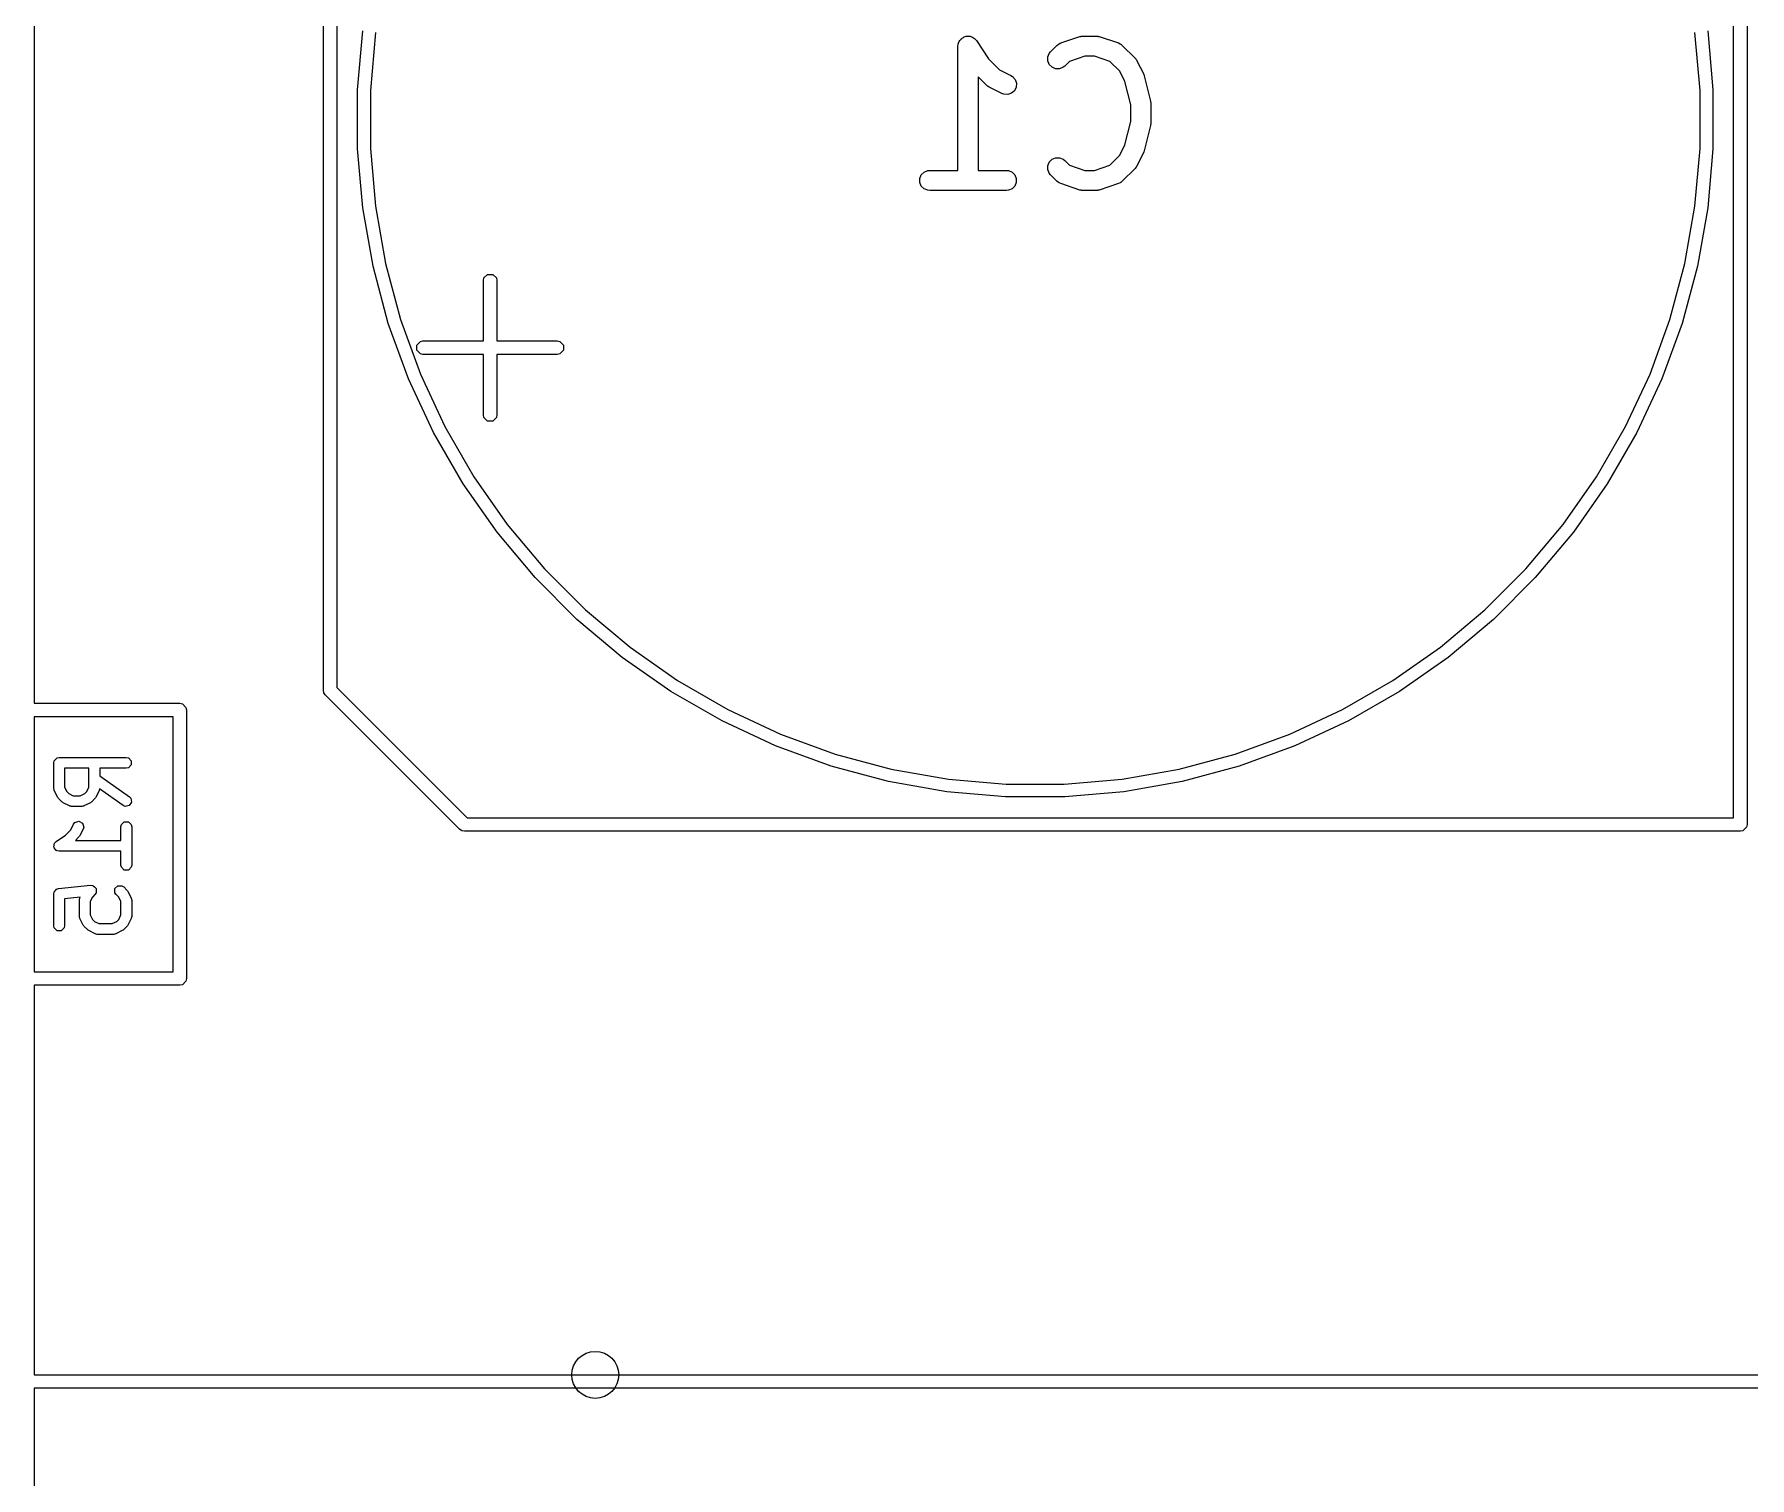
# Model space of a CAD drawing. Extents: x 4.21 to 7.42, y -5.27 to -2.46.
# Drawn here: x 5.817 to 6.32, y -3.893 to -3.47 of the extents above; entities that cross this region are included whole.
import ezdxf

# ---------------------------------------------------------------- set-up
doc = ezdxf.new("R2010")
doc.units = 0
doc.header["$MEASUREMENT"] = 0
doc.layers.add('BLACK', color=7, linetype='CONTINUOUS')

msp = doc.modelspace()

# ---------------------------------------------------------------- linework, layer by layer
at = {"layer": 'BLACK', "linetype": 'CONTINUOUS'}
for p, q in [((6.31892, -3.28823), (6.31892, -3.70161)), ((6.31498, -3.69965), (6.31498, -3.2902)), ((5.90159, -3.66224), (5.90159, -3.3276)), ((5.90553, -3.32841), (5.90553, -3.66143)), ((5.81687, -3.37656), (5.81687, -3.66608)), ((5.91163, -3.48625), (5.91314, -3.46897)), ((6.30737, -3.46897), (6.30889, -3.48625)), ((5.91686, -3.46946), (5.91537, -3.48641)), ((6.08762, -3.47345), (6.08767, -3.47288)), ((6.08762, -3.47346), (6.08762, -3.47345)), ((6.08762, -3.47345), (6.08762, -3.47345)), ((6.08762, -3.50987), (6.08762, -3.47346)), ((6.08762, -3.47346), (6.08762, -3.47346)), ((6.08767, -3.47288), (6.08779, -3.47261)), ((6.08779, -3.47261), (6.08784, -3.47232)), ((6.08784, -3.47232), (6.088, -3.47208)), ((6.088, -3.47208), (6.08812, -3.47182)), ((6.08812, -3.47182), (6.08832, -3.47161)), ((6.08832, -3.47161), (6.08849, -3.47137)), ((6.08849, -3.47137), (6.08873, -3.47121)), ((6.08873, -3.47121), (6.08893, -3.471)), ((6.08893, -3.471), (6.0892, -3.47089)), ((6.0892, -3.47089), (6.08944, -3.47073)), ((6.08944, -3.47073), (6.08973, -3.47067)), ((6.08973, -3.47067), (6.08999, -3.47056)), ((6.08999, -3.47056), (6.09029, -3.47056)), ((6.09029, -3.47056), (6.09057, -3.4705)), ((6.09057, -3.4705), (6.09086, -3.47056)), ((6.09086, -3.47056), (6.09115, -3.47056)), ((6.09115, -3.47056), (6.09142, -3.47067)), ((6.09142, -3.47067), (6.0917, -3.47073)), ((6.0917, -3.47073), (6.09194, -3.47089)), ((6.09194, -3.47089), (6.09221, -3.471)), ((6.09221, -3.471), (6.09242, -3.47121)), ((6.09242, -3.47121), (6.09266, -3.47137)), ((6.09266, -3.47137), (6.09302, -3.47181)), ((6.09302, -3.47181), (6.09303, -3.47182)), ((6.09303, -3.47182), (6.09303, -3.47182)), ((6.09303, -3.47182), (6.09303, -3.47182)), ((6.09303, -3.47182), (6.09661, -3.4772)), ((6.11473, -3.47512), (6.1166, -3.47324)), ((6.1166, -3.47324), (6.11705, -3.47288)), ((6.11705, -3.47288), (6.11715, -3.47284)), ((6.11715, -3.47284), (6.11723, -3.47277)), ((6.11723, -3.47277), (6.11776, -3.47253)), ((6.11776, -3.47253), (6.12338, -3.47066)), ((6.12338, -3.47066), (6.12367, -3.47059)), ((6.12367, -3.47059), (6.12374, -3.47056)), ((6.12374, -3.47056), (6.12385, -3.47055)), ((6.12385, -3.47055), (6.12395, -3.47053)), ((6.12395, -3.47053), (6.12402, -3.47053)), ((6.12402, -3.47053), (6.12432, -3.4705)), ((6.12432, -3.4705), (6.12807, -3.4705)), ((6.12807, -3.4705), (6.12836, -3.47053)), ((6.12836, -3.47053), (6.12844, -3.47053)), ((6.12844, -3.47053), (6.12854, -3.47055)), ((6.12854, -3.47055), (6.12864, -3.47056)), ((6.12864, -3.47056), (6.12871, -3.47059)), ((6.12871, -3.47059), (6.129, -3.47066)), ((6.129, -3.47066), (6.13462, -3.47253)), ((6.13462, -3.47253), (6.13515, -3.47277)), ((6.13515, -3.47277), (6.13523, -3.47284)), ((6.13523, -3.47284), (6.13533, -3.47288)), ((6.13533, -3.47288), (6.13578, -3.47324)), ((6.13578, -3.47324), (6.13953, -3.47699)), ((6.30514, -3.48641), (6.30365, -3.46946)), ((6.09661, -3.4772), (6.09982, -3.4804)), ((6.11392, -3.47663), (6.11436, -3.47557)), ((6.11392, -3.47778), (6.11392, -3.47663)), ((6.11436, -3.47885), (6.11392, -3.47778)), ((6.11436, -3.47557), (6.11473, -3.47512)), ((6.11518, -3.47966), (6.11436, -3.47885)), ((6.11891, -3.47929), (6.11846, -3.47966)), ((6.12029, -3.47791), (6.11891, -3.47929)), ((6.1248, -3.47641), (6.12029, -3.47791)), ((6.12759, -3.47641), (6.1248, -3.47641)), ((6.1321, -3.47791), (6.12759, -3.47641)), ((6.13501, -3.48083), (6.1321, -3.47791)), ((6.13953, -3.47699), (6.13971, -3.47722)), ((6.13971, -3.47722), (6.13977, -3.47727)), ((6.13977, -3.47727), (6.13983, -3.47736)), ((6.13983, -3.47736), (6.1399, -3.47744)), ((6.1399, -3.47744), (6.13992, -3.47751)), ((6.13992, -3.47751), (6.14008, -3.47776)), ((6.14008, -3.47776), (6.14196, -3.48151)), ((6.09598, -3.48492), (6.09352, -3.48246)), ((6.09352, -3.48246), (6.09352, -3.50987)), ((6.09982, -3.4804), (6.10314, -3.48206)), ((6.10314, -3.48206), (6.10363, -3.48237)), ((6.10363, -3.48237), (6.10438, -3.48324)), ((6.10438, -3.48324), (6.10475, -3.48434)), ((6.10475, -3.48434), (6.10467, -3.48549)), ((6.11624, -3.4801), (6.11518, -3.47966)), ((6.11739, -3.4801), (6.11624, -3.4801)), ((6.11846, -3.47966), (6.11739, -3.4801)), ((6.13653, -3.48386), (6.13501, -3.48083)), ((6.13824, -3.49069), (6.13653, -3.48386)), ((6.14196, -3.48151), (6.14197, -3.48155)), ((6.14197, -3.48155), (6.14198, -3.48157)), ((6.14198, -3.48157), (6.14207, -3.48181)), ((6.14207, -3.48181), (6.14216, -3.48205)), ((6.14216, -3.48205), (6.14216, -3.48207)), ((6.14216, -3.48207), (6.14218, -3.48212)), ((6.14218, -3.48212), (6.14405, -3.48961)), ((5.91163, -3.48641), (5.91163, -3.48625)), ((5.91163, -3.50359), (5.91163, -3.48641)), ((5.91537, -3.48641), (5.91537, -3.50343)), ((6.09621, -3.4851), (6.09598, -3.48492)), ((6.09626, -3.48516), (6.09621, -3.4851)), ((6.09635, -3.48522), (6.09626, -3.48516)), ((6.09643, -3.48529), (6.09635, -3.48522)), ((6.0965, -3.48532), (6.09643, -3.48529)), ((6.09675, -3.48547), (6.0965, -3.48532)), ((6.1005, -3.48735), (6.09675, -3.48547)), ((6.10104, -3.48755), (6.1005, -3.48735)), ((6.10219, -3.48764), (6.10104, -3.48755)), ((6.10328, -3.48727), (6.10219, -3.48764)), ((6.10415, -3.48652), (6.10328, -3.48727)), ((6.10467, -3.48549), (6.10415, -3.48652)), ((6.30514, -3.50343), (6.30514, -3.48641)), ((6.30889, -3.48625), (6.30889, -3.50359)), ((6.13824, -3.49559), (6.13824, -3.49069)), ((6.14405, -3.48961), (6.14407, -3.48971)), ((6.14407, -3.48971), (6.14409, -3.48975)), ((6.14409, -3.48975), (6.14411, -3.48997)), ((6.14411, -3.48997), (6.14414, -3.49019)), ((6.14414, -3.49019), (6.14413, -3.49023)), ((6.14413, -3.49023), (6.14414, -3.49033)), ((6.14414, -3.49033), (6.14414, -3.49595)), ((6.13653, -3.50242), (6.13824, -3.49559)), ((6.14405, -3.49667), (6.14218, -3.50417)), ((6.14407, -3.49657), (6.14405, -3.49667)), ((6.14409, -3.49653), (6.14407, -3.49657)), ((6.14411, -3.49631), (6.14409, -3.49653)), ((6.14414, -3.4961), (6.14411, -3.49631)), ((6.14414, -3.49595), (6.14413, -3.49606)), ((6.14413, -3.49606), (6.14414, -3.4961)), ((5.91314, -3.52087), (5.91163, -3.50359)), ((5.91537, -3.50343), (5.91686, -3.52038)), ((6.13501, -3.50545), (6.13653, -3.50242)), ((6.14207, -3.50447), (6.14198, -3.50471)), ((6.14216, -3.50423), (6.14207, -3.50447)), ((6.14218, -3.50417), (6.14216, -3.50421)), ((6.14216, -3.50421), (6.14216, -3.50423)), ((6.30365, -3.52038), (6.30514, -3.50343)), ((6.30889, -3.50359), (6.30737, -3.52087)), ((6.11392, -3.5085), (6.11436, -3.50744)), ((6.11392, -3.50965), (6.11392, -3.5085)), ((6.11436, -3.50744), (6.11518, -3.50662)), ((6.11518, -3.50662), (6.11624, -3.50618)), ((6.11624, -3.50618), (6.11739, -3.50618)), ((6.11739, -3.50618), (6.11846, -3.50662)), ((6.11846, -3.50662), (6.11891, -3.50699)), ((6.11891, -3.50699), (6.12029, -3.50837)), ((6.12029, -3.50837), (6.1248, -3.50987)), ((6.12759, -3.50987), (6.1321, -3.50837)), ((6.1321, -3.50837), (6.13501, -3.50545)), ((6.13953, -3.50929), (6.13578, -3.51304)), ((6.13971, -3.50906), (6.13953, -3.50929)), ((6.13977, -3.50901), (6.13971, -3.50906)), ((6.13983, -3.50892), (6.13977, -3.50901)), ((6.1399, -3.50884), (6.13983, -3.50892)), ((6.13992, -3.50877), (6.1399, -3.50884)), ((6.14008, -3.50852), (6.13992, -3.50877)), ((6.14196, -3.50477), (6.14008, -3.50852)), ((6.14197, -3.50473), (6.14196, -3.50477)), ((6.14198, -3.50471), (6.14197, -3.50473)), ((6.07643, -3.51225), (6.07687, -3.51119)), ((6.07643, -3.5134), (6.07643, -3.51225)), ((6.07687, -3.51447), (6.07643, -3.5134)), ((6.07687, -3.51119), (6.07768, -3.51037)), ((6.07768, -3.51528), (6.07687, -3.51447)), ((6.07768, -3.51037), (6.07875, -3.50993)), ((6.07875, -3.50993), (6.07932, -3.50987)), ((6.07932, -3.50987), (6.08762, -3.50987)), ((6.09352, -3.50987), (6.10182, -3.50987)), ((6.10182, -3.50987), (6.1024, -3.50993)), ((6.1024, -3.50993), (6.10346, -3.51037)), ((6.10346, -3.51037), (6.10427, -3.51119)), ((6.10427, -3.51447), (6.10346, -3.51528)), ((6.10427, -3.51119), (6.10472, -3.51225)), ((6.10472, -3.5134), (6.10427, -3.51447)), ((6.10472, -3.51225), (6.10472, -3.5134)), ((6.11436, -3.51072), (6.11392, -3.50965)), ((6.11473, -3.51117), (6.11436, -3.51072)), ((6.1166, -3.51304), (6.11473, -3.51117)), ((6.11705, -3.51341), (6.1166, -3.51304)), ((6.11715, -3.51345), (6.11705, -3.51341)), ((6.11723, -3.51352), (6.11715, -3.51345)), ((6.11776, -3.51375), (6.11723, -3.51352)), ((6.12338, -3.51563), (6.11776, -3.51375)), ((6.1248, -3.50987), (6.12759, -3.50987)), ((6.13462, -3.51375), (6.129, -3.51563)), ((6.13515, -3.51352), (6.13462, -3.51375)), ((6.13523, -3.51345), (6.13515, -3.51352)), ((6.13533, -3.51341), (6.13523, -3.51345)), ((6.13578, -3.51304), (6.13533, -3.51341)), ((6.07875, -3.51572), (6.07768, -3.51528)), ((6.07932, -3.51578), (6.07875, -3.51572)), ((6.10182, -3.51578), (6.07932, -3.51578)), ((6.1024, -3.51572), (6.10182, -3.51578)), ((6.10346, -3.51528), (6.1024, -3.51572)), ((6.12367, -3.51569), (6.12338, -3.51563)), ((6.12374, -3.51572), (6.12367, -3.51569)), ((6.12385, -3.51573), (6.12374, -3.51572)), ((6.12395, -3.51576), (6.12385, -3.51573)), ((6.12402, -3.51575), (6.12395, -3.51576)), ((6.12432, -3.51578), (6.12402, -3.51575)), ((6.12807, -3.51578), (6.12432, -3.51578)), ((6.12836, -3.51575), (6.12807, -3.51578)), ((6.12844, -3.51576), (6.12836, -3.51575)), ((6.12854, -3.51573), (6.12844, -3.51576)), ((6.12864, -3.51572), (6.12854, -3.51573)), ((6.12871, -3.51569), (6.12864, -3.51572)), ((6.129, -3.51563), (6.12871, -3.51569)), ((5.91615, -3.53795), (5.91314, -3.52087)), ((5.91686, -3.52038), (5.91981, -3.53714)), ((6.3007, -3.53714), (6.30365, -3.52038)), ((6.30737, -3.52087), (6.30436, -3.53795)), ((5.92064, -3.55471), (5.91615, -3.53795)), ((5.91981, -3.53714), (5.92422, -3.55358)), ((6.2963, -3.55358), (6.3007, -3.53714)), ((6.30436, -3.53795), (6.29987, -3.55471)), ((5.94851, -3.54217), (5.94866, -3.54141)), ((5.94851, -3.55988), (5.94851, -3.54217)), ((5.94866, -3.54141), (5.94973, -3.54035)), ((5.94973, -3.54035), (5.95123, -3.54035)), ((5.95123, -3.54035), (5.9523, -3.54141)), ((5.9523, -3.54141), (5.95245, -3.54217)), ((5.95245, -3.54217), (5.95245, -3.55988)), ((5.92657, -3.57101), (5.92064, -3.55471)), ((5.92422, -3.55358), (5.93004, -3.56957)), ((6.29047, -3.56957), (6.2963, -3.55358)), ((6.29987, -3.55471), (6.29394, -3.57101)), ((5.93004, -3.56003), (5.93079, -3.55988)), ((5.93079, -3.55988), (5.94851, -3.55988)), ((5.95245, -3.55988), (5.97016, -3.55988)), ((5.97016, -3.55988), (5.97092, -3.56003)), ((5.92898, -3.5611), (5.93004, -3.56003)), ((5.92898, -3.5626), (5.92898, -3.5611)), ((5.93004, -3.56367), (5.92898, -3.5626)), ((5.93079, -3.56382), (5.93004, -3.56367)), ((5.94851, -3.56382), (5.93079, -3.56382)), ((5.94851, -3.58154), (5.94851, -3.56382)), ((5.97016, -3.56382), (5.95245, -3.56382)), ((5.95245, -3.56382), (5.95245, -3.58154)), ((5.97092, -3.56367), (5.97016, -3.56382)), ((5.97092, -3.56003), (5.97198, -3.5611)), ((5.97198, -3.5626), (5.97092, -3.56367)), ((5.97198, -3.5611), (5.97198, -3.5626)), ((5.93004, -3.56957), (5.93723, -3.58499)), ((6.28328, -3.58499), (6.29047, -3.56957)), ((5.9339, -3.58673), (5.92657, -3.57101)), ((6.29394, -3.57101), (6.28661, -3.58673)), ((5.93723, -3.58499), (5.94574, -3.59973)), ((5.94866, -3.58229), (5.94851, -3.58154)), ((5.94973, -3.58335), (5.94866, -3.58229)), ((5.95123, -3.58335), (5.94973, -3.58335)), ((5.9523, -3.58229), (5.95123, -3.58335)), ((5.95245, -3.58154), (5.9523, -3.58229)), ((6.27477, -3.59973), (6.28328, -3.58499)), ((5.94257, -3.60175), (5.9339, -3.58673)), ((6.28661, -3.58673), (6.27794, -3.60175)), ((5.94574, -3.59973), (5.9555, -3.61367)), ((6.26501, -3.61367), (6.27477, -3.59973)), ((5.95252, -3.61595), (5.94257, -3.60175)), ((6.27794, -3.60175), (6.26799, -3.61595)), ((5.9555, -3.61367), (5.96644, -3.62671)), ((6.25407, -3.62671), (6.26501, -3.61367)), ((5.96367, -3.62924), (5.95252, -3.61595)), ((6.26799, -3.61595), (6.25684, -3.62924)), ((5.97594, -3.64151), (5.96367, -3.62924)), ((5.96644, -3.62671), (5.97847, -3.63874)), ((6.24204, -3.63874), (6.25407, -3.62671)), ((6.25684, -3.62924), (6.24458, -3.64151)), ((5.97847, -3.63874), (5.99151, -3.64968)), ((6.22901, -3.64968), (6.24204, -3.63874)), ((5.98922, -3.65265), (5.97594, -3.64151)), ((6.24458, -3.64151), (6.23129, -3.65265)), ((5.99151, -3.64968), (6.00545, -3.65944)), ((6.21507, -3.65944), (6.22901, -3.64968)), ((6.00343, -3.6626), (5.98922, -3.65265)), ((6.23129, -3.65265), (6.21708, -3.6626)), ((6.00545, -3.65944), (6.02018, -3.66795)), ((6.20033, -3.66795), (6.21507, -3.65944)), ((5.90174, -3.663), (5.90159, -3.66224)), ((5.90217, -3.66364), (5.90174, -3.663)), ((5.94154, -3.70301), (5.90217, -3.66364)), ((5.90553, -3.66143), (5.94375, -3.69965)), ((6.01845, -3.67128), (6.00343, -3.6626)), ((6.21708, -3.6626), (6.20206, -3.67128)), ((5.81687, -3.66608), (5.85951, -3.66608)), ((5.81687, -3.67002), (5.81687, -3.74482)), ((5.85754, -3.67002), (5.81687, -3.67002)), ((5.85754, -3.74482), (5.85754, -3.67002)), ((5.85951, -3.66608), (5.86026, -3.66623)), ((5.86026, -3.66623), (5.86133, -3.6673)), ((5.86133, -3.6673), (5.86148, -3.66805)), ((5.86148, -3.66805), (5.86148, -3.74679)), ((6.02018, -3.66795), (6.03561, -3.67514)), ((6.18491, -3.67514), (6.20033, -3.66795)), ((6.03417, -3.67861), (6.01845, -3.67128)), ((6.03561, -3.67514), (6.0516, -3.68096)), ((6.16891, -3.68096), (6.18491, -3.67514)), ((6.20206, -3.67128), (6.18634, -3.67861)), ((6.05047, -3.68454), (6.03417, -3.67861)), ((6.18634, -3.67861), (6.17004, -3.68454)), ((5.82258, -3.68352), (5.8227, -3.68292)), ((5.82258, -3.69102), (5.82258, -3.68352)), ((5.8227, -3.68292), (5.82356, -3.68206)), ((5.82356, -3.68206), (5.82416, -3.68194)), ((5.82416, -3.68194), (5.84384, -3.68194)), ((5.8329, -3.68509), (5.82573, -3.68509)), ((5.82573, -3.68509), (5.82573, -3.69065)), ((5.8329, -3.69065), (5.8329, -3.68509)), ((5.84384, -3.68509), (5.83605, -3.68509)), ((5.83605, -3.68509), (5.83605, -3.68738)), ((5.84384, -3.68194), (5.84445, -3.68206)), ((5.84445, -3.68497), (5.84384, -3.68509)), ((5.84445, -3.68206), (5.8453, -3.68292)), ((5.8453, -3.68412), (5.84445, -3.68497)), ((5.8453, -3.68292), (5.8453, -3.68412)), ((6.06722, -3.68903), (6.05047, -3.68454)), ((6.0516, -3.68096), (6.06804, -3.68536)), ((6.06804, -3.68536), (6.08479, -3.68832)), ((6.13572, -3.68832), (6.15248, -3.68536)), ((6.15248, -3.68536), (6.16891, -3.68096)), ((6.17004, -3.68454), (6.15329, -3.68903)), ((5.83605, -3.68738), (5.84475, -3.69348)), ((6.0843, -3.69204), (6.06722, -3.68903)), ((6.08479, -3.68832), (6.10175, -3.6898)), ((6.10175, -3.6898), (6.11876, -3.6898)), ((6.11876, -3.6898), (6.13572, -3.68832)), ((6.15329, -3.68903), (6.13621, -3.69204)), ((5.8226, -3.69109), (5.82258, -3.69102)), ((5.82259, -3.69113), (5.8226, -3.69109)), ((5.82266, -3.69137), (5.82259, -3.69113)), ((5.8227, -3.69162), (5.82266, -3.69137)), ((5.82273, -3.69165), (5.8227, -3.69162)), ((5.82275, -3.69172), (5.82273, -3.69165)), ((5.82369, -3.6936), (5.82275, -3.69172)), ((5.82384, -3.6938), (5.82369, -3.6936)), ((5.82398, -3.69401), (5.82384, -3.6938)), ((5.82492, -3.69494), (5.82398, -3.69401)), ((5.82513, -3.69508), (5.82492, -3.69494)), ((5.82533, -3.69524), (5.82513, -3.69508)), ((5.8272, -3.69618), (5.82533, -3.69524)), ((5.82573, -3.69065), (5.82639, -3.69196)), ((5.82639, -3.69196), (5.82697, -3.69253)), ((5.82697, -3.69253), (5.82828, -3.69319)), ((5.82828, -3.69319), (5.83035, -3.69319)), ((5.83035, -3.69319), (5.83166, -3.69253)), ((5.8333, -3.69524), (5.83143, -3.69618)), ((5.83166, -3.69253), (5.83224, -3.69196)), ((5.83224, -3.69196), (5.8329, -3.69065)), ((5.8335, -3.69508), (5.8333, -3.69524)), ((5.83371, -3.69494), (5.8335, -3.69508)), ((5.83465, -3.69401), (5.83371, -3.69494)), ((5.83479, -3.6938), (5.83465, -3.69401)), ((5.83494, -3.6936), (5.83479, -3.6938)), ((5.83588, -3.69172), (5.83494, -3.6936)), ((5.8359, -3.69165), (5.83588, -3.69172)), ((5.83593, -3.69162), (5.8359, -3.69165)), ((5.83597, -3.69137), (5.83593, -3.69162)), ((5.83602, -3.69121), (5.83597, -3.69137)), ((5.84294, -3.69606), (5.83602, -3.69121)), ((5.84538, -3.69511), (5.84469, -3.69609)), ((5.84475, -3.69348), (5.84517, -3.69392)), ((5.84517, -3.69392), (5.84538, -3.69511)), ((6.10158, -3.69355), (6.0843, -3.69204)), ((6.11893, -3.69355), (6.10158, -3.69355)), ((6.13621, -3.69204), (6.11893, -3.69355)), ((5.82728, -3.6962), (5.8272, -3.69618)), ((5.82731, -3.69622), (5.82728, -3.6962)), ((5.82755, -3.69627), (5.82731, -3.69622)), ((5.8278, -3.69634), (5.82755, -3.69627)), ((5.82783, -3.69633), (5.8278, -3.69634)), ((5.82791, -3.69634), (5.82783, -3.69633)), ((5.83072, -3.69634), (5.82791, -3.69634)), ((5.8308, -3.69633), (5.83072, -3.69634)), ((5.83083, -3.69634), (5.8308, -3.69633)), ((5.83108, -3.69627), (5.83083, -3.69634)), ((5.83132, -3.69622), (5.83108, -3.69627)), ((5.83135, -3.6962), (5.83132, -3.69622)), ((5.83143, -3.69618), (5.83135, -3.6962)), ((5.8435, -3.6963), (5.84294, -3.69606)), ((5.84469, -3.69609), (5.8435, -3.6963)), ((5.94375, -3.69965), (6.31498, -3.69965)), ((5.82329, -3.70658), (5.82597, -3.70479)), ((5.82597, -3.70479), (5.82755, -3.70321)), ((5.82755, -3.70321), (5.82838, -3.70156)), ((5.82838, -3.70156), (5.82875, -3.70108)), ((5.82875, -3.70108), (5.8299, -3.70069)), ((5.82996, -3.70525), (5.8289, -3.70632)), ((5.8299, -3.70069), (5.83097, -3.70123)), ((5.8301, -3.70504), (5.82996, -3.70525)), ((5.83025, -3.70484), (5.8301, -3.70504)), ((5.83119, -3.70297), (5.83025, -3.70484)), ((5.83097, -3.70123), (5.83135, -3.70238)), ((5.83135, -3.70238), (5.83119, -3.70297)), ((5.84227, -3.70227), (5.84239, -3.70166)), ((5.84227, -3.70632), (5.84227, -3.70227)), ((5.84239, -3.70166), (5.84324, -3.70081)), ((5.84324, -3.70081), (5.84445, -3.70081)), ((5.84445, -3.70081), (5.8453, -3.70166)), ((5.8453, -3.70166), (5.84542, -3.70227)), ((5.84542, -3.70227), (5.84542, -3.71351)), ((5.94218, -3.70343), (5.94154, -3.70301)), ((5.94293, -3.70358), (5.94218, -3.70343)), ((6.31695, -3.70358), (5.94293, -3.70358)), ((6.3177, -3.70343), (6.31695, -3.70358)), ((6.31877, -3.70237), (6.3177, -3.70343)), ((6.31892, -3.70161), (6.31877, -3.70237)), ((5.82261, -3.7082), (5.8227, -3.70775)), ((5.8227, -3.70833), (5.82261, -3.7082)), ((5.8227, -3.70729), (5.82282, -3.70717)), ((5.8227, -3.70775), (5.8227, -3.70729)), ((5.8227, -3.70849), (5.8227, -3.70833)), ((5.82303, -3.70882), (5.8227, -3.70849)), ((5.82282, -3.70717), (5.82285, -3.70701)), ((5.82285, -3.70701), (5.82329, -3.70658)), ((5.82328, -3.7092), (5.82303, -3.70882)), ((5.82344, -3.70923), (5.82328, -3.7092)), ((5.82356, -3.70934), (5.82344, -3.70923)), ((5.82416, -3.70946), (5.82356, -3.70934)), ((5.84227, -3.70946), (5.82416, -3.70946)), ((5.8289, -3.70632), (5.84227, -3.70632)), ((5.84227, -3.71351), (5.84227, -3.70946)), ((5.84239, -3.71412), (5.84227, -3.71351)), ((5.84324, -3.71497), (5.84239, -3.71412)), ((5.84445, -3.71497), (5.84324, -3.71497)), ((5.8453, -3.71412), (5.84445, -3.71497)), ((5.84542, -3.71351), (5.8453, -3.71412)), ((5.82308, -3.72097), (5.82341, -3.72056)), ((5.82341, -3.72056), (5.82352, -3.72053)), ((5.82352, -3.72053), (5.82356, -3.7205)), ((5.82356, -3.7205), (5.82364, -3.7205)), ((5.82364, -3.7205), (5.824, -3.72038)), ((5.824, -3.72038), (5.83338, -3.71945)), ((5.83338, -3.71945), (5.83399, -3.71951)), ((5.83399, -3.71951), (5.83405, -3.71956)), ((5.83405, -3.71956), (5.83414, -3.71956)), ((5.83414, -3.71956), (5.83451, -3.71993)), ((5.83451, -3.71993), (5.83492, -3.72027)), ((5.83492, -3.72027), (5.83493, -3.72035)), ((5.83493, -3.72035), (5.83499, -3.72041)), ((5.83499, -3.72041), (5.83499, -3.72094)), ((5.84051, -3.72041), (5.84137, -3.71956)), ((5.84051, -3.72162), (5.84051, -3.72041)), ((5.84137, -3.71956), (5.84257, -3.71956)), ((5.84257, -3.71956), (5.84308, -3.7199)), ((5.84308, -3.7199), (5.84402, -3.72084)), ((5.82258, -3.72195), (5.82266, -3.72157)), ((5.82258, -3.73132), (5.82258, -3.72195)), ((5.82265, -3.7215), (5.82268, -3.72146)), ((5.82266, -3.72157), (5.82265, -3.7215)), ((5.82268, -3.72146), (5.8227, -3.72135)), ((5.8227, -3.72135), (5.82308, -3.72097)), ((5.83035, -3.72291), (5.82573, -3.72338)), ((5.82573, -3.72338), (5.82573, -3.73132)), ((5.83008, -3.72383), (5.8301, -3.72375)), ((5.83008, -3.72851), (5.83008, -3.72383)), ((5.83009, -3.72371), (5.83015, -3.72347)), ((5.8301, -3.72375), (5.83009, -3.72371)), ((5.83015, -3.72347), (5.8302, -3.72322)), ((5.8302, -3.72322), (5.83023, -3.7232)), ((5.83023, -3.7232), (5.83025, -3.72312)), ((5.83025, -3.72312), (5.83035, -3.72291)), ((5.83389, -3.72288), (5.83323, -3.7242)), ((5.83323, -3.7242), (5.83323, -3.72814)), ((5.83465, -3.72213), (5.83389, -3.72288)), ((5.83499, -3.72162), (5.83465, -3.72213)), ((5.83499, -3.72094), (5.83504, -3.72147)), ((5.83504, -3.72147), (5.83499, -3.72153)), ((5.83499, -3.72153), (5.83499, -3.72162)), ((5.84086, -3.72213), (5.84051, -3.72162)), ((5.84161, -3.72288), (5.84086, -3.72213)), ((5.84227, -3.7242), (5.84161, -3.72288)), ((5.84227, -3.72814), (5.84227, -3.7242)), ((5.84402, -3.72084), (5.84416, -3.72105)), ((5.84416, -3.72105), (5.84432, -3.72125)), ((5.84432, -3.72125), (5.84525, -3.72312)), ((5.84525, -3.72312), (5.84527, -3.7232)), ((5.84527, -3.7232), (5.8453, -3.72322)), ((5.8453, -3.72322), (5.84535, -3.72347)), ((5.84535, -3.72347), (5.84542, -3.72371)), ((5.84542, -3.72371), (5.8454, -3.72375)), ((5.8454, -3.72375), (5.84542, -3.72383)), ((5.84542, -3.72383), (5.84542, -3.72851)), ((5.8301, -3.72859), (5.83008, -3.72851)), ((5.83009, -3.72862), (5.8301, -3.72859)), ((5.83015, -3.72887), (5.83009, -3.72862)), ((5.8302, -3.72911), (5.83015, -3.72887)), ((5.83023, -3.72914), (5.8302, -3.72911)), ((5.83025, -3.72922), (5.83023, -3.72914)), ((5.83119, -3.73109), (5.83025, -3.72922)), ((5.83323, -3.72814), (5.83389, -3.72945)), ((5.83389, -3.72945), (5.83447, -3.73003)), ((5.83447, -3.73003), (5.83578, -3.73069)), ((5.83578, -3.73069), (5.83972, -3.73069)), ((5.83972, -3.73069), (5.84104, -3.73003)), ((5.84104, -3.73003), (5.84161, -3.72945)), ((5.84161, -3.72945), (5.84227, -3.72814)), ((5.84525, -3.72922), (5.84432, -3.73109)), ((5.84527, -3.72914), (5.84525, -3.72922)), ((5.8453, -3.72911), (5.84527, -3.72914)), ((5.84535, -3.72887), (5.8453, -3.72911)), ((5.84542, -3.72862), (5.84535, -3.72887)), ((5.84542, -3.72851), (5.8454, -3.72859)), ((5.8454, -3.72859), (5.84542, -3.72862)), ((5.8227, -3.73193), (5.82258, -3.73132)), ((5.82356, -3.73278), (5.8227, -3.73193)), ((5.82476, -3.73278), (5.82356, -3.73278)), ((5.82561, -3.73193), (5.82476, -3.73278)), ((5.82573, -3.73132), (5.82561, -3.73193)), ((5.83134, -3.73129), (5.83119, -3.73109)), ((5.83148, -3.7315), (5.83134, -3.73129)), ((5.83242, -3.73244), (5.83148, -3.7315)), ((5.83263, -3.73258), (5.83242, -3.73244)), ((5.83283, -3.73273), (5.83263, -3.73258)), ((5.8347, -3.73367), (5.83283, -3.73273)), ((5.83478, -3.73369), (5.8347, -3.73367)), ((5.83481, -3.73372), (5.83478, -3.73369)), ((5.83505, -3.73377), (5.83481, -3.73372)), ((5.8353, -3.73383), (5.83505, -3.73377)), ((5.83533, -3.73382), (5.8353, -3.73383)), ((5.83541, -3.73384), (5.83533, -3.73382)), ((5.84009, -3.73384), (5.83541, -3.73384)), ((5.84017, -3.73382), (5.84009, -3.73384)), ((5.84021, -3.73383), (5.84017, -3.73382)), ((5.84045, -3.73377), (5.84021, -3.73383)), ((5.8407, -3.73372), (5.84045, -3.73377)), ((5.84072, -3.73369), (5.8407, -3.73372)), ((5.8408, -3.73367), (5.84072, -3.73369)), ((5.84267, -3.73273), (5.8408, -3.73367)), ((5.84287, -3.73258), (5.84267, -3.73273)), ((5.84308, -3.73244), (5.84287, -3.73258)), ((5.84402, -3.7315), (5.84308, -3.73244)), ((5.84416, -3.73129), (5.84402, -3.7315)), ((5.84432, -3.73109), (5.84416, -3.73129)), ((5.81687, -3.74482), (5.85754, -3.74482)), ((5.85951, -3.74876), (5.81687, -3.74876)), ((5.81687, -3.74876), (5.81687, -3.86295)), ((5.86026, -3.74861), (5.85951, -3.74876)), ((5.86133, -3.74754), (5.86026, -3.74861)), ((5.86148, -3.74679), (5.86133, -3.74754)), ((5.81687, -3.86295), (6.38606, -3.86295)), ((6.38606, -3.86689), (5.81687, -3.86689)), ((5.81687, -3.86689), (5.81687, -3.91108))]:
    msp.add_line(p, q, dxfattribs=at)
at = {"layer": 'BLACK'}
msp.add_circle((5.98128, -3.86295), 0.00689, dxfattribs=at)
msp.add_circle((5.98128, -3.86295), 0.00689, dxfattribs=at)

doc.saveas('drawing.dxf')
